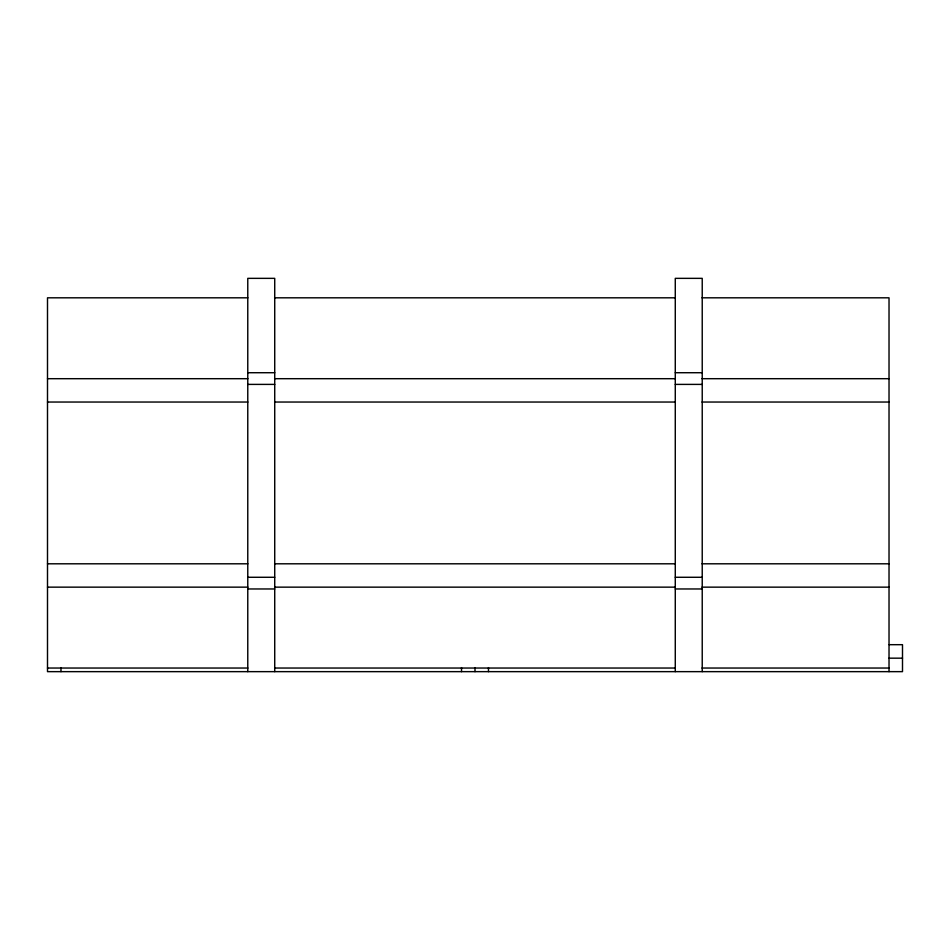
<?xml version="1.0" encoding="UTF-8"?>
<svg xmlns="http://www.w3.org/2000/svg" width="950" height="950" viewBox="0 0 950 950"><rect width="100%" height="100%" fill="white"/><g stroke="black" fill="none" stroke-linecap="round" stroke-linejoin="round"><path stroke-width="1.43" d="M247.867 297.813L47.5 297.813L47.5 671.65L902.5 671.65L902.5 644.682L889.153 644.682M274.574 297.813L675.296 297.813M702.014 297.813L889.022 297.813L889.022 671.65M247.772 372.721L274.728 372.721M675.272 372.721L702.228 372.721M47.5 378.694L247.867 378.694M274.574 378.694L675.296 378.694M702.014 378.694L889.022 378.694M247.772 384.394L274.728 384.394M675.272 384.394L702.228 384.394M47.5 402.04L247.867 402.04M274.574 402.04L675.296 402.04M702.014 402.04L889.022 402.04M47.5 563.801L247.867 563.801M274.574 563.801L675.296 563.801M702.014 563.801L889.022 563.801M247.772 577.279L274.728 577.279M675.272 577.279L702.228 577.279M47.5 587.148L247.867 587.148M274.574 587.148L675.296 587.148M702.014 587.148L889.022 587.148M247.772 588.964L274.728 588.964M675.272 588.964L702.228 588.964M889.022 658.172L902.5 658.172M47.5 668.04L247.867 668.04M274.574 668.04L675.296 668.04M702.014 668.04L889.022 668.04M702.228 671.65L702.228 278.35L675.272 278.35L675.272 671.65M488.478 667.601L488.478 671.65M475 667.601L475 671.65M461.522 667.601L461.522 671.65M274.728 671.65L274.728 278.35L247.772 278.35L247.772 671.65M60.978 667.601L60.978 671.65"/></g></svg>
